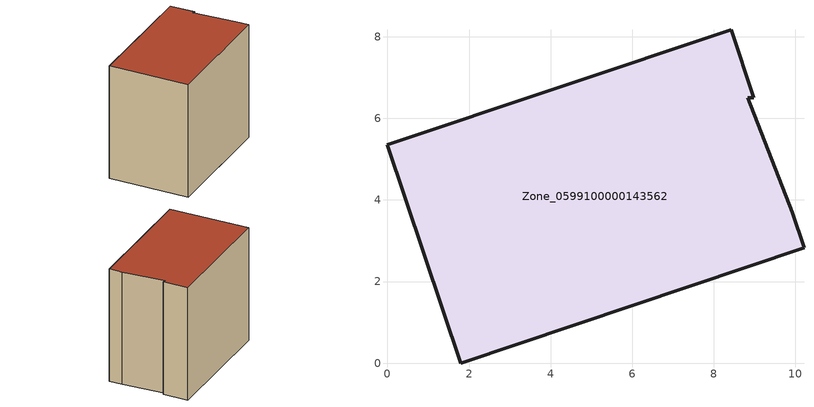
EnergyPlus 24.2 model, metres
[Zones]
Zone_0599100000143562
 floor ground (C_G): 8.42,8.17 8.98,6.5 8.83,6.5 9.92,3.7 10.21,2.83 1.79,0 0,5.35 z0.39
 wall outside (C_F): 1.79,0 10.21,2.83 9.92,3.7 8.83,6.5 8.98,6.5 8.42,8.17 0,5.35 1.79,0 z0.39:8.66
 roof outside (C_R): 8.98,6.5 8.42,8.17 0,5.35 1.79,0 10.21,2.83 9.92,3.7 8.83,6.5 z8.66
[BUILDING]
Pand.0599100000143562: North Axis=0; Terrain=City; Loads Convergence Tolerance Value=0.04; Temperature Convergence Tolerance Value=0.4; Solar Distribution=FullExterior; Maximum Number of Warmup Days=25; Minimum Number of Warmup Days=1
[Site:Location]
Rotterdam.The.Hague.AP_ZH_NLD Design_Conditions: Latitude=51.96; Longitude=4.45; Time Zone=1; Elevation=-4.5
[SITE:GROUNDTEMPERATURE:BUILDINGSURFACE]
18, 18, 18, 18, 18, 18, 18, 18, 18, 18, 18, 18
[MATERIAL] Thermal Absorptance=0.9; Solar Absorptance=0.7; Visible Absorptance=0.7
Name | Roughness | Thickness | Conductivity | Density | Specific Heat
G.TC.1975-1991 | MediumSmooth | 0.15 | 0.288461 | 540 | 1210
F.TC.1975-1991 | Rough | 0.3 | 0.230769 | 1920 | 840
R.TC.1975-1991 | MediumRough | 0.2 | 0.153846 | 1500 | 1000
[CONSTRUCTION]
C_G: G.TC.1975-1991
C_F: F.TC.1975-1991
C_R: R.TC.1975-1991
[ZONE]
Zone_0599100000143562: Type=1; Multiplier=1; Ceiling Height=Autocalculate; Volume=Autocalculate; Floor Area=autocalculate; Part of Total Floor Area=Yes
[ZONEINFILTRATION:DESIGNFLOWRATE]
Infil_Zone_0599100000143562: Zone or ZoneList or Space or SpaceList=Zone_0599100000143562; Schedule=AlwaysOn; Design Flow Rate Calculation Method=Flow/Area; Flow Rate per Floor Area=0.003; Constant Term Coefficient=1; Temperature Term Coefficient=0; Velocity Term Coefficient=0; Velocity Squared Term Coefficient=0
[HVACTEMPLATE:ZONE:IDEALLOADSAIRSYSTEM]
Zone_0599100000143562: Maximum Heating Supply Air Temperature=50; Minimum Cooling Supply Air Temperature=13; Maximum Heating Supply Air Humidity Ratio=0.0156; Minimum Cooling Supply Air Humidity Ratio=0.0077; Heating Limit=NoLimit; Cooling Limit=NoLimit; Dehumidification Control Type=ConstantSensibleHeatRatio; Cooling Sensible Heat Ratio=0.7; Dehumidification Setpoint=60; Humidification Control Type=None; Humidification Setpoint=30; Outdoor Air Method=None; Outdoor Air Flow Rate per Person=0.00944; Outdoor Air Flow Rate per Zone Floor Area=0; Outdoor Air Flow Rate per Zone=0; Demand Controlled Ventilation Type=None; Outdoor Air Economizer Type=NoEconomizer; Heat Recovery Type=None; Sensible Heat Recovery Effectiveness=0.7; Latent Heat Recovery Effectiveness=0.65
[ZONECONTROL:THERMOSTAT]
ThermostatControl_Zone_0599100000143562: Zone or ZoneList=Zone_0599100000143562; Control Type Schedule=DualSetpointControlType; Control 1=Thermostat_Zone_0599100000143562; Temperature Difference Between Cutout And Setpoint=0
[THERMOSTATSETPOINT:DUALSETPOINT]
Thermostat_Zone_0599100000143562: Heating Setpoint Temperature Schedule=HeatingSetpoint_Zone_0599100000143562; Cooling Setpoint Temperature Schedule=CoolingSetpoint_Zone_0599100000143562
[SCHEDULE:COMPACT]
HeatingSetpoint_Zone_0599100000143562: Through: 12/31, For: AllDays, Until: 24:00, 21
CoolingSetpoint_Zone_0599100000143562: Through: 12/31, For: AllDays, Until: 24:00, 24
DualSetpointControlType: Through: 12/31, For: AllDays, Until: 24:00, 4
AlwaysOn: Through: 12/31, For: AllDays, Until: 24:00, 1
